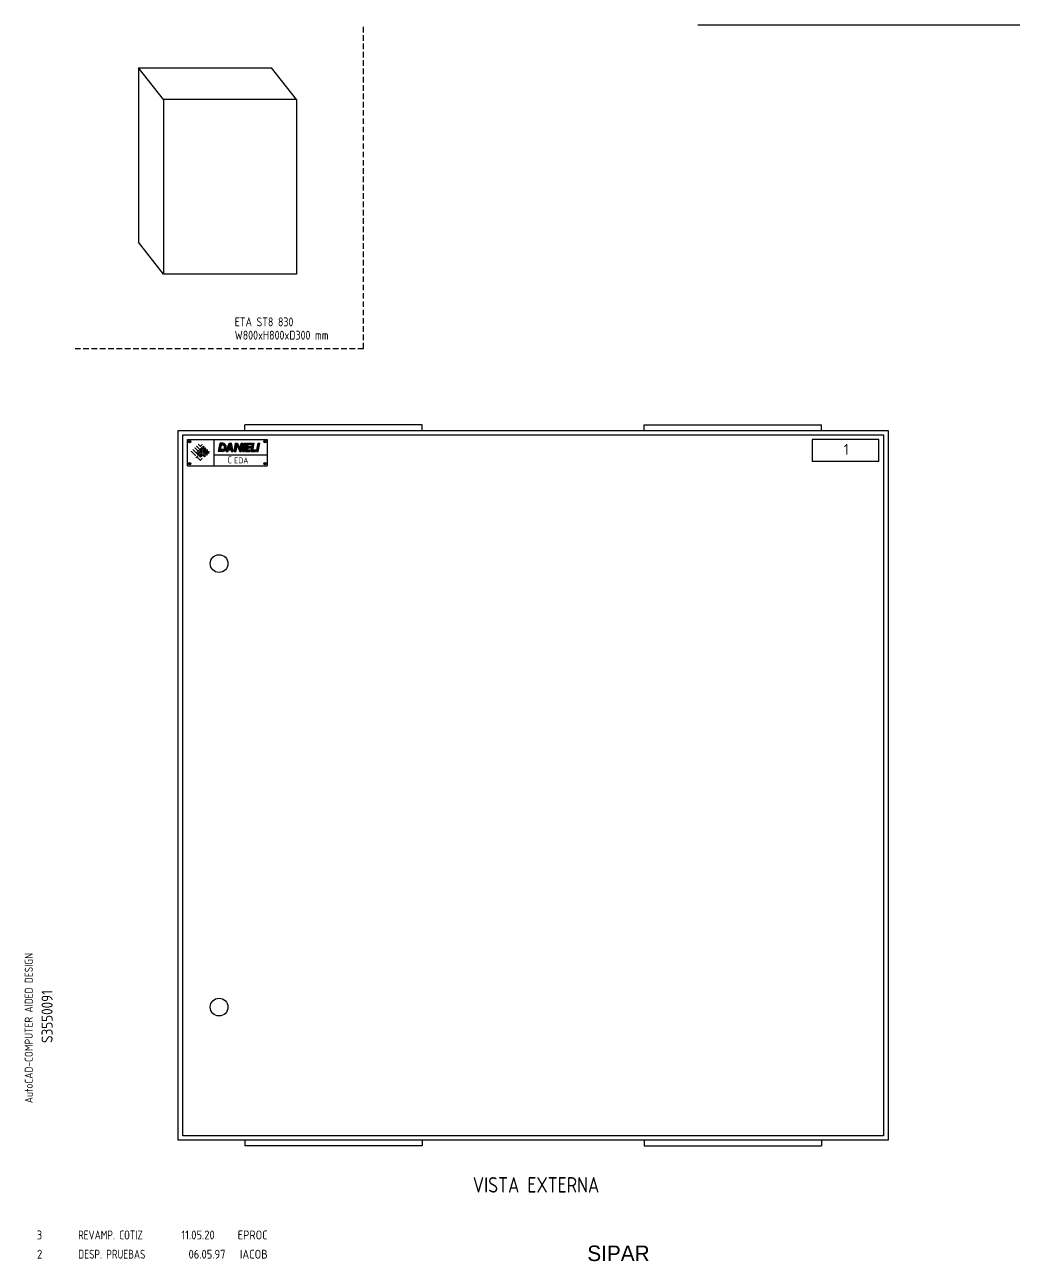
# Model space of a CAD drawing. Extents: x 10 to 656, y -396 to 292.
# Drawn here: x 9.7 to 232.5, y 13.2 to 292 of the extents above; entities that cross this region are included whole.
import ezdxf
from ezdxf.enums import TextEntityAlignment as Align

# ---------------------------------------------------------------- set-up
doc = ezdxf.new("R2010")
doc.units = 0
doc.header["$LTSCALE"] = 5
doc.header["$MEASUREMENT"] = 0
doc.linetypes.add('HIDDEN', pattern=[0.375, 0.25, -0.125])
doc.layers.get('0').update_dxf_attribs({"linetype": 'CONTINUOUS'})
doc.layers.add('CART', color=7, linetype='CONTINUOUS')
doc.layers.add('CARTIGLIO', color=7, linetype='CONTINUOUS')
doc.styles.add('DIN', font='DIN.shx', dxfattribs={"width": 0.85})
doc.styles.add('X', font='UNIV.SHX', dxfattribs={"height": 3.5})

# ---------------------------------------------------------------- blocks, each defined once
blk = doc.blocks.new('REV2')
at = {"color": 3, "style": 'DIN'}
for s, width, p in [('2', 0.9, (12.45, 13.79)), ('DESP. PRUEBAS', 0.8, (21.76, 13.79)), ('06.05.97', 0.9, (46.59, 13.79)), ('IACOB', 0.9, (58.16, 13.79))]:
    blk.add_text(s, height=2, dxfattribs=dict(at, width=width)).set_placement(p)

msp = doc.modelspace()

# ---------------------------------------------------------------- linework, layer by layer
at = {"linetype": 'HIDDEN'}
for p, q in [((86, 219), (86, 292)), ((21, 219), (86, 219))]:
    msp.add_line(p, q, dxfattribs=at)
at = {"color": 3}
for p, q in [((161.37, 292), (288.18, 292)), ((44.28, 40.51), (44.28, 200.51)), ((44.28, 200.51), (204.28, 200.51)), ((204.28, 200.51), (204.28, 40.51)), ((204.28, 40.51), (44.28, 40.51))]:
    msp.add_line(p, q, dxfattribs=at)
for p, q in [((40.95, 275.11), (35.31, 282.31)), ((35.31, 282.31), (65.28, 282.31)), ((70.92, 275.11), (65.28, 282.31)), ((70.92, 275.11), (40.95, 275.11)), ((40.95, 235.75), (35.31, 242.95)), ((70.92, 235.75), (40.95, 235.75)), ((45.28, 41.51), (45.28, 199.51)), ((45.28, 199.51), (203.28, 199.51)), ((46.34, 198.51), (64.34, 198.51)), ((46.34, 192.51), (46.34, 198.51)), ((52.34, 192.51), (52.34, 198.51)), ((64.34, 198.51), (64.34, 192.51)), ((202.19, 198.51), (187.19, 198.51)), ((187.19, 198.51), (187.19, 193.51)), ((202.19, 193.51), (202.19, 198.51)), ((203.28, 199.51), (203.28, 41.51)), ((46.34, 192.51), (64.34, 192.51)), ((52.34, 195.01), (64.34, 195.01)), ((202.19, 193.51), (187.19, 193.51)), ((203.28, 41.51), (45.28, 41.51))]:
    msp.add_line(p, q)
at = {"linetype": 'Continuous'}
for p, q in [((35.31, 282.31), (35.31, 242.95)), ((40.95, 275.11), (40.95, 235.75)), ((70.92, 275.11), (70.92, 235.75)), ((99.28, 201.8), (59.28, 201.8)), ((59.28, 200.51), (59.28, 201.8)), ((99.28, 200.51), (99.28, 201.8)), ((149.28, 201.8), (189.28, 201.8)), ((149.28, 200.51), (149.28, 201.8)), ((189.28, 200.51), (189.28, 201.8)), ((59.28, 40.51), (59.28, 39.23)), ((99.28, 39.23), (59.28, 39.23)), ((99.28, 40.51), (99.28, 39.23)), ((149.28, 40.51), (149.28, 39.23)), ((149.28, 39.23), (189.28, 39.23)), ((189.28, 40.51), (189.28, 39.23))]:
    msp.add_line(p, q, dxfattribs=at)
at = {"color": 6}
for centre, radius in [((46.84, 198.01), 0.25), ((46.84, 198.01), 0.125), ((63.84, 198.01), 0.25), ((63.84, 198.01), 0.125), ((46.84, 193.01), 0.25), ((46.84, 193.01), 0.125), ((63.84, 193.01), 0.25), ((63.84, 193.01), 0.125)]:
    msp.add_circle(centre, radius, dxfattribs=at)
for centre in [(53.48, 170.51), (53.48, 70.51)]:
    msp.add_circle(centre, 2)
at = {"layer": 'CARTIGLIO', "color": 1}
for p, q in [((53.37, 195.77), (53.69, 197.66)), ((53.37, 195.77), (53.69, 197.66)), ((54.32, 195.77), (53.37, 195.77)), ((53.69, 197.66), (54.08, 197.66)), ((54.32, 197.66), (53.69, 197.66)), ((53.82, 196.22), (53.99, 197.21)), ((54.32, 196.22), (53.82, 196.22)), ((54.32, 197.21), (53.99, 197.21)), ((55.1, 195.75), (55.73, 197.64)), ((55.1, 195.75), (55.5, 195.75)), ((55.5, 195.75), (55.63, 196.14)), ((55.63, 196.14), (56.2, 196.14)), ((55.73, 197.64), (56.28, 197.64)), ((55.73, 196.46), (55.98, 197.2)), ((55.73, 196.46), (56.14, 196.46)), ((56.14, 196.46), (55.98, 197.2)), ((56.28, 195.75), (56.2, 196.14)), ((56.68, 195.75), (56.28, 197.64)), ((56.28, 195.75), (56.68, 195.75)), ((56.89, 195.77), (57.21, 197.66)), ((56.89, 195.77), (57.21, 197.66)), ((56.89, 195.77), (57.29, 195.77)), ((57.21, 197.66), (57.6, 197.66)), ((57.21, 197.66), (57.6, 197.66)), ((57.29, 195.77), (57.51, 197.13)), ((57.51, 197.13), (58.16, 195.77)), ((57.6, 197.66), (58.25, 196.31)), ((58.15, 195.77), (58.47, 197.66)), ((58.16, 195.77), (58.55, 195.77)), ((58.25, 196.31), (58.47, 197.66)), ((58.47, 197.66), (58.86, 197.66)), ((58.47, 197.66), (58.86, 197.66)), ((58.55, 195.77), (58.86, 197.66)), ((58.8, 195.77), (59.11, 197.66)), ((58.8, 195.77), (59.11, 197.66)), ((58.8, 195.77), (59.19, 195.77)), ((59.11, 197.66), (59.5, 197.66)), ((59.11, 197.66), (59.5, 197.66)), ((59.19, 195.77), (59.5, 197.66)), ((59.44, 195.77), (59.75, 197.66)), ((59.44, 195.77), (59.75, 197.66)), ((59.44, 195.77), (60.46, 195.77)), ((59.75, 197.66), (60.78, 197.66)), ((59.84, 196.08), (59.92, 196.55)), ((60.51, 196.08), (59.84, 196.08)), ((60.59, 196.55), (59.92, 196.55)), ((59.97, 196.87), (60.05, 197.34)), ((60.64, 196.87), (59.97, 196.87)), ((60.72, 197.34), (60.05, 197.34)), ((60.38, 197.66), (60.78, 197.66)), ((60.46, 195.77), (60.51, 196.08)), ((60.59, 196.55), (60.64, 196.87)), ((60.7, 195.77), (61.01, 197.66)), ((60.7, 195.77), (61.72, 195.77)), ((60.72, 197.34), (60.78, 197.66)), ((61.01, 197.66), (61.37, 197.66)), ((61.11, 196.08), (61.37, 197.66)), ((61.78, 196.08), (61.11, 196.08)), ((61.72, 195.77), (61.78, 196.08)), ((61.93, 195.77), (62.25, 197.66)), ((61.93, 195.77), (62.32, 195.77)), ((62.25, 197.66), (62.64, 197.66)), ((62.32, 195.77), (62.64, 197.66))]:
    msp.add_line(p, q, dxfattribs=at)
msp.add_lwpolyline([(47.18, 195.85, 0.278, 0.278, 0), (47.96, 195.06, 0.682, 0, 0), (48.3, 194.72, 0, 0, 0)], format="xyseb", dxfattribs=at)
at = {"layer": 'CARTIGLIO', "color": 1, "const_width": 0.278}
for points in [[(47.57, 196.24), (49.34, 194.47)], [(47.96, 196.63), (48.75, 195.85)], [(48.35, 197.02), (49.14, 196.24)], [(48.75, 197.42), (49.34, 196.83)], [(49.73, 197.42), (49.34, 197.02)], [(50.12, 197.02), (49.93, 196.83)], [(50.52, 196.63), (50.32, 196.43)], [(50.91, 196.24), (50.71, 196.04)], [(51.3, 195.85), (51.11, 195.65)], [(48.21, 194.33), (48.69, 194.81)], [(49.14, 193.88), (48.55, 194.47)], [(49.73, 194.27), (49.14, 193.68)]]:
    msp.add_lwpolyline(points, dxfattribs=at)
at = {"layer": 'CARTIGLIO', "color": 1}
msp.add_lwpolyline([(48.45, 195.55), (49.83, 196.93), (51.2, 195.55), (51.01, 195.35), (49.83, 196.53), (48.65, 195.35)], close=True, dxfattribs=at)
for points in [[(48.85, 195.16), (49.83, 196.14), (50.81, 195.16), (50.62, 194.96), (49.83, 195.75), (49.04, 194.96), (48.85, 195.16)], [(49.24, 194.76), (49.83, 195.35), (50.42, 194.76), (50.22, 194.57), (49.83, 194.96), (49.44, 194.57), (49.24, 194.76)]]:
    msp.add_lwpolyline(points, dxfattribs=at)
at = {"layer": 'CARTIGLIO', "color": 1, "const_width": 0.219}
for points in [[(54.29, 197.56), (54.3, 197.56, -0.819804), (54.3, 195.88, -1.219804)], [(54.3, 197.33), (54.3, 197.33, -0.871291), (54.3, 196.11, 14.538985)]]:
    msp.add_lwpolyline(points, format="xyb", dxfattribs=at)
at = {"layer": 'CARTIGLIO', "color": 1}
for centre, radius, end in [((54.22, 196.72), 0.506, 82.1307), ((54.13, 196.72), 0.964, 78.6901)]:
    msp.add_arc(centre, radius, 281.3099, end, dxfattribs=at)
for points in [[(53.69, 197.66), (53.37, 195.77), (54.08, 197.66), (53.77, 195.77)], [(53.77, 195.77), (54.32, 195.77), (53.82, 196.22), (54.32, 196.22)], [(53.99, 197.21), (54.32, 197.21), (54.08, 197.66), (54.32, 197.66)], [(55.1, 195.75), (55.73, 197.64), (55.5, 195.75), (56.13, 197.64)], [(55.73, 196.46), (56.14, 196.46), (55.63, 196.14), (56.2, 196.14)], [(56.28, 195.75), (56.68, 195.75), (55.89, 197.64), (56.28, 197.64)], [(57.21, 197.66), (56.89, 195.77), (57.6, 197.66), (57.29, 195.77)], [(57.6, 197.66), (58.25, 196.31), (57.51, 197.13), (58.15, 195.77)], [(58.47, 197.66), (58.15, 195.77), (58.86, 197.66), (58.55, 195.77)], [(59.11, 197.66), (58.8, 195.77), (59.5, 197.66), (59.19, 195.77)], [(59.75, 197.66), (59.44, 195.77), (60.15, 197.66), (59.83, 195.77)], [(59.79, 195.77), (60.46, 195.77), (59.84, 196.08), (60.51, 196.08)], [(59.92, 196.55), (60.59, 196.55), (59.97, 196.87), (60.64, 196.87)], [(60.05, 197.34), (60.72, 197.34), (60.11, 197.66), (60.78, 197.66)], [(60.97, 197.66), (60.66, 195.77), (61.37, 197.66), (61.05, 195.77)], [(61.05, 195.77), (61.72, 195.77), (61.11, 196.08), (61.78, 196.08)], [(62.25, 197.66), (61.93, 195.77), (62.64, 197.66), (62.32, 195.77)]]:
    msp.add_solid(points, dxfattribs=at)

# ---------------------------------------------------------------- block references
at = {"linetype": 'Continuous'}
msp.add_blockref('REV2', (0, 0), dxfattribs=at)

# ---------------------------------------------------------------- texts
at = {"style": 'DIN', "width": 0.85}
for s, p in [('ETA ST8 830', (57, 224)), ('W800xH800xD300 mm', (57, 221))]:
    msp.add_text(s, height=2, dxfattribs=at).set_placement(p)
msp.add_text('1', height=2.5, dxfattribs=at).set_placement((194.85, 195.01), align=Align.CENTER)
at = {"color": 3, "style": 'DIN', "width": 0.85}
msp.add_text('VISTA EXTERNA', height=3.5, dxfattribs=at).set_placement((124.92, 28.68), align=Align.CENTER)
at = {"color": 3, "style": 'DIN'}
for s, width, p in [('3', 0.9, (12.39, 18.13)), ('REVAMP. COTIZ', 0.8, (21.7, 18.13)), ('11.05.20', 0.9, (44.98, 18.13)), ('EPROC', 0.9, (57.66, 18.13))]:
    msp.add_text(s, height=2, dxfattribs=dict(at, width=width)).set_placement(p)
at = {"layer": 'CART', "color": 1, "style": 'DIN', "width": 0.9}
msp.add_text('AutoCAD-COMPUTER AIDED DESIGN', height=1.8, rotation=90, dxfattribs=at).set_placement((11.47, 48.84))
at = {"layer": 'CART', "color": 3, "style": 'DIN', "width": 0.9, "flags": 1}
msp.add_attdef('S3550091', text='', height=2.5, rotation=90, dxfattribs=at).set_placement((15.95, 68.38), align=Align.CENTER)
at = {"layer": 'CART', "color": 6, "style": 'X', "flags": 1}
msp.add_attdef('SIPAR', text='', height=3.5, dxfattribs=at).set_placement((143.5, 15), align=Align.MIDDLE)
at = {"layer": 'CARTIGLIO', "color": 1, "style": 'DIN', "width": 0.85}
for s, height, p in [('C', 1.57, (55.37, 193.09)), ('EDA', 1.325, (56.86, 193.1))]:
    msp.add_text(s, height=height, dxfattribs=at).set_placement(p)

doc.saveas('drawing.dxf')
